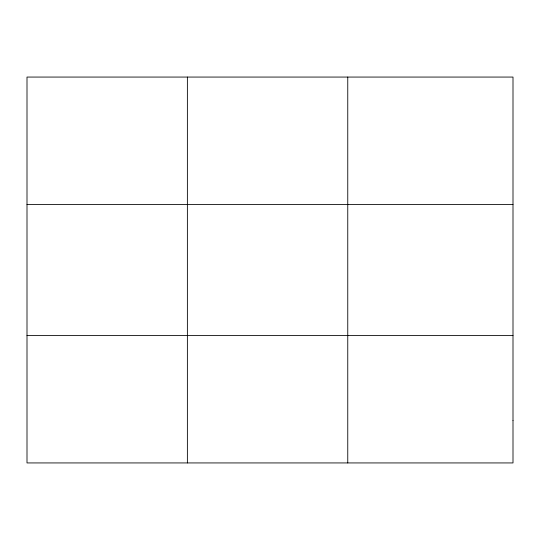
<?xml version="1.0" encoding="UTF-8"?>
<svg xmlns="http://www.w3.org/2000/svg" width="540" height="540" viewBox="0 0 540 540"><rect width="100%" height="100%" fill="white"/><g stroke="black" fill="none" stroke-linecap="round" stroke-linejoin="round"><path stroke-width="0.81" d="M187.38 462.935L187.38 77.065M347.76 462.935L347.76 77.065M27 204.404L513 204.404M27 335.597L513 335.597M513 420.491L513 462.935L27 462.935L27 77.065L513 77.065L513 420.491"/></g></svg>
